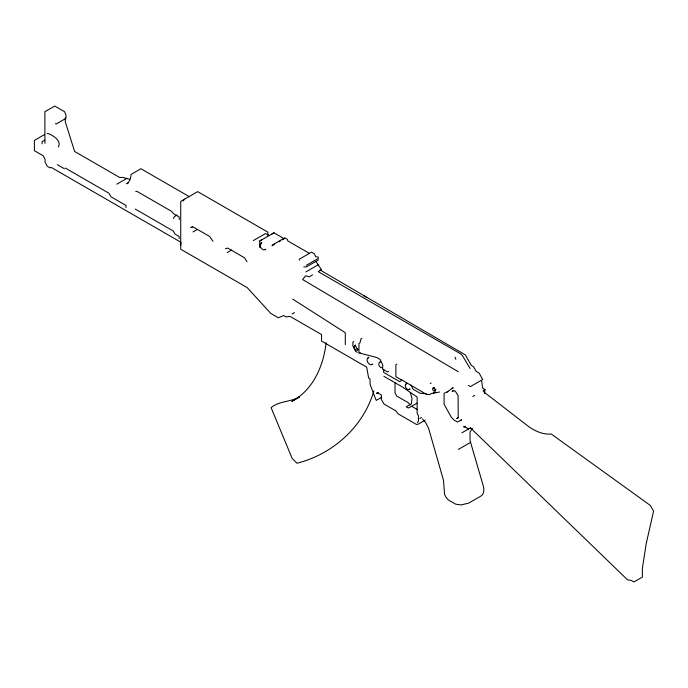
<?xml version="1.0" encoding="UTF-8"?>
<svg xmlns="http://www.w3.org/2000/svg" width="688" height="688" viewBox="0 0 688 688"><rect width="100%" height="100%" fill="white"/><g stroke="black" fill="none" stroke-linecap="round" stroke-linejoin="round"><path stroke-width="1.03" d="M260.993 244.223L261.818 242.391C257.475 244.068 262.188 252.229 265.809 249.305L264.545 249.417M435.882 389.769L435.882 389.21M484.49 393.648L485.023 389.451L482.666 388.092L481.574 380.516M326.103 342.65C323.592 365.681 313.195 389.967 291.875 401.353L299.495 396.959M411.476 403.417L411.974 398.361L410.246 392.358M373.842 391.008C363.445 426.766 332.751 454.235 297.001 463.23L292.133 458.389L271.098 407.64C279.259 400.777 290.491 402.256 299.409 396.881M355.103 345.763L355.584 345.066C352.075 346.038 355.653 352.23 358.25 349.676L357.407 349.753M368.071 358.293L368.802 357.261C364.459 358.93 369.172 367.091 372.793 364.167M379.699 362.662L380.266 361.862C376.929 362.92 379.587 368.493 382.416 367.77M406.212 384.153L406.823 383.293C402.893 384.609 407.047 391.799 410.151 389.047L409.093 389.141M472.407 428.349L470.05 431.866L470.05 440.552L483.458 486.554C484.197 489.787 484.189 494.242 480.895 496.082L468.666 503.143L460.96 504.932L455.68 504.166L448.155 499.823L445.721 496.77L444.56 494.388L443.476 480.25L428.581 428.228L425.648 422.621L422.423 418.915M183.249 200.922L184.496 199.219M58.317 147.034C62.04 140.636 52.641 135.183 47.954 133.455L47.309 133.644M173.496 218.552L174.339 216.617L177.031 215.06M434.696 390.655C436.252 389.047 431.823 388.041 434.506 387.748M417.005 403.168L409.179 407.709L408.122 407.889L406.238 406.806L411.415 403.822M417.418 422.673L418.467 420.979L418.467 416.085L417.126 413.084L417.126 397.028L402.231 386.888L383.887 376.302M458.113 417.874L456.798 418.657L458.208 417.84L458.113 395.609L455.301 391.214L454.364 390.672L452.128 391.377L453.538 390.56M259.737 247.551L259.737 241.032L261.732 239.88M271.966 233.972L273.962 232.819L284.247 238.753L282.501 239.759M44.273 134.719L34.4 140.421L34.4 150.706L43.335 155.866L45.081 159.435L45.081 162.153L47.266 166.255L50.086 167.889L51.093 167.322L180.884 242.253L180.884 244.971M44.789 140.128L42.097 141.685L42.097 143.852M116.857 184.169L126.738 178.467M128.561 182.784L126.764 183.816C129.765 181.727 130.901 177.925 131.047 174.434L140.928 168.732L189.415 196.725M192.588 226.627L190.808 227.651L192.984 226.842L209.573 236.414L212.979 241.282M192.984 231.959L197.439 229.388M227.264 252.591L231.718 250.019M253.33 240.594L265.559 233.533L269.18 235.623M259.737 241.032L273.962 232.819M274.641 244.3L272.018 245.814L272.586 244.885L284.806 237.824L287.163 239.183L287.928 240.998L309.566 253.485M279.001 241.78L280.747 240.774M306.306 265.319L318.535 258.267M318.535 259.892L306.306 266.953L303.769 266.901M305.971 271.837L318.2 264.777M312.567 274.89L309.273 276.791L305.635 275.776L302.6 279.517L458.251 371.726M292.116 313.952L294.473 312.593M353.804 341.549L352.867 342.091L352.867 345.892L355.498 351.241L357.382 352.325M361.965 338.367L361.019 338.909L359.901 342.916L358.964 343.458L358.964 353.236L360.22 352.514M357.579 348.524C356.221 350.321 357.399 346.184 355.309 346.761M396.821 364.236L395.884 364.778L395.884 376.723L400.915 379.63M388.591 371.425L387.654 371.967L382.7 369.112L382.7 364.795L380.111 359.437L376.818 357.536L360.048 353.185M378.297 392.341L376.551 393.347L377.574 392.814L381.341 394.989L381.341 399.496L384.067 404.062L395.806 410.839L398.232 413.909L416.567 424.505L418.227 424.152L425.21 420.119M401.508 380.541L399.633 381.625L383.646 372.397L383.646 369.525M376.482 400.261L381.72 397.234M430.241 383.526L431.187 382.984M439.529 392.022L431.385 393.536L429.501 394.62L426.465 394.379L401.044 379.475M451.835 388.531L453.246 387.722L446.521 392.366L447.931 391.549M445.506 392.564L444.087 393.381L444.087 404.243L451.182 417.031L453.762 419.852L457.52 422.019L461.657 419.783L460.246 420.6M419.749 418.536L421.495 417.53M472.794 396.512L474.677 395.419M485.023 389.451L483.139 390.535L484.214 392.212L528.719 426.629C535.255 431.195 543.099 434.799 551.251 434.016L650.186 505.336L653.6 511.038L646.273 543.314L642.377 568.391L642.377 577.077L633.915 581.962L631.085 580.337L627.585 579.881L470.549 427.962M463.772 427.317L465.518 426.302M461.94 432.769L470.678 427.721M458.354 449.427L470.575 442.367M225.406 248.755L227.633 248.041L244.532 257.811L246.992 261.75M135.725 191.376L136.946 191.35L171.57 211.345L173.565 213.719L179.207 216.978L179.31 219.489M433.354 392.857L436.441 392.444M426.362 393.751L420.076 393.252L413.024 389.184L411.011 384.979M371.529 364.279L372.208 364.348M435.341 390.75C436.639 391.352 432.675 391.627 432.812 389.614C431.909 388.092 434.515 386.14 433.612 388.6M129.912 179.301L122.653 177.384L119.755 177.521L74.605 151.455L65.283 121.742L65.283 117.94M363.892 295.943L366.695 297.474M318.535 257.174L315.637 256.641L314.356 253.769L311.535 252.143L299.306 259.204L299.306 260.193M55.41 123.642L56.098 124.038L65.971 118.336L65.971 115.077L64.595 111.723L54.739 106.038L44.866 111.74L44.918 143.31M468.408 385.4L470.446 386.579L482.666 379.518L479.14 373.111L476.32 371.486L473.404 366.601L471.323 365.397L465.423 354.982L319.954 269.911M65.3 168.044L109.031 193.294L110.966 196.785L126.016 205.471L126.016 207.647M135.252 209.057L173.342 231.048L174.89 233.989L179.121 236.431L179.121 238.607M57.302 164.638L64.354 168.715M463.772 426.225L468.666 429.054M411.82 406.367L417.315 409.541M292.701 299.125L345.299 332.708L345.299 344.654M410.289 405.086L408.448 402.824L396.684 396.039L395.007 392.719L395.007 382.373M315.99 261.466L321.502 269.739L318.209 271.64L460.702 353.907L462.465 355.679L470.11 368.501M455.06 357.158L455.852 359.308M376.009 399.995L370.058 384.274L370.058 378.847L368.648 378.03L366.695 367.151L321.554 341.085L321.554 334.574L290.044 316.377L286.036 316.91L283.688 315.551L278.322 317.779L270.797 313.436L247.19 287.601L180.729 249.228L180.729 201.395L197.662 191.617L267.907 232.174L267.907 235.287"/></g></svg>
